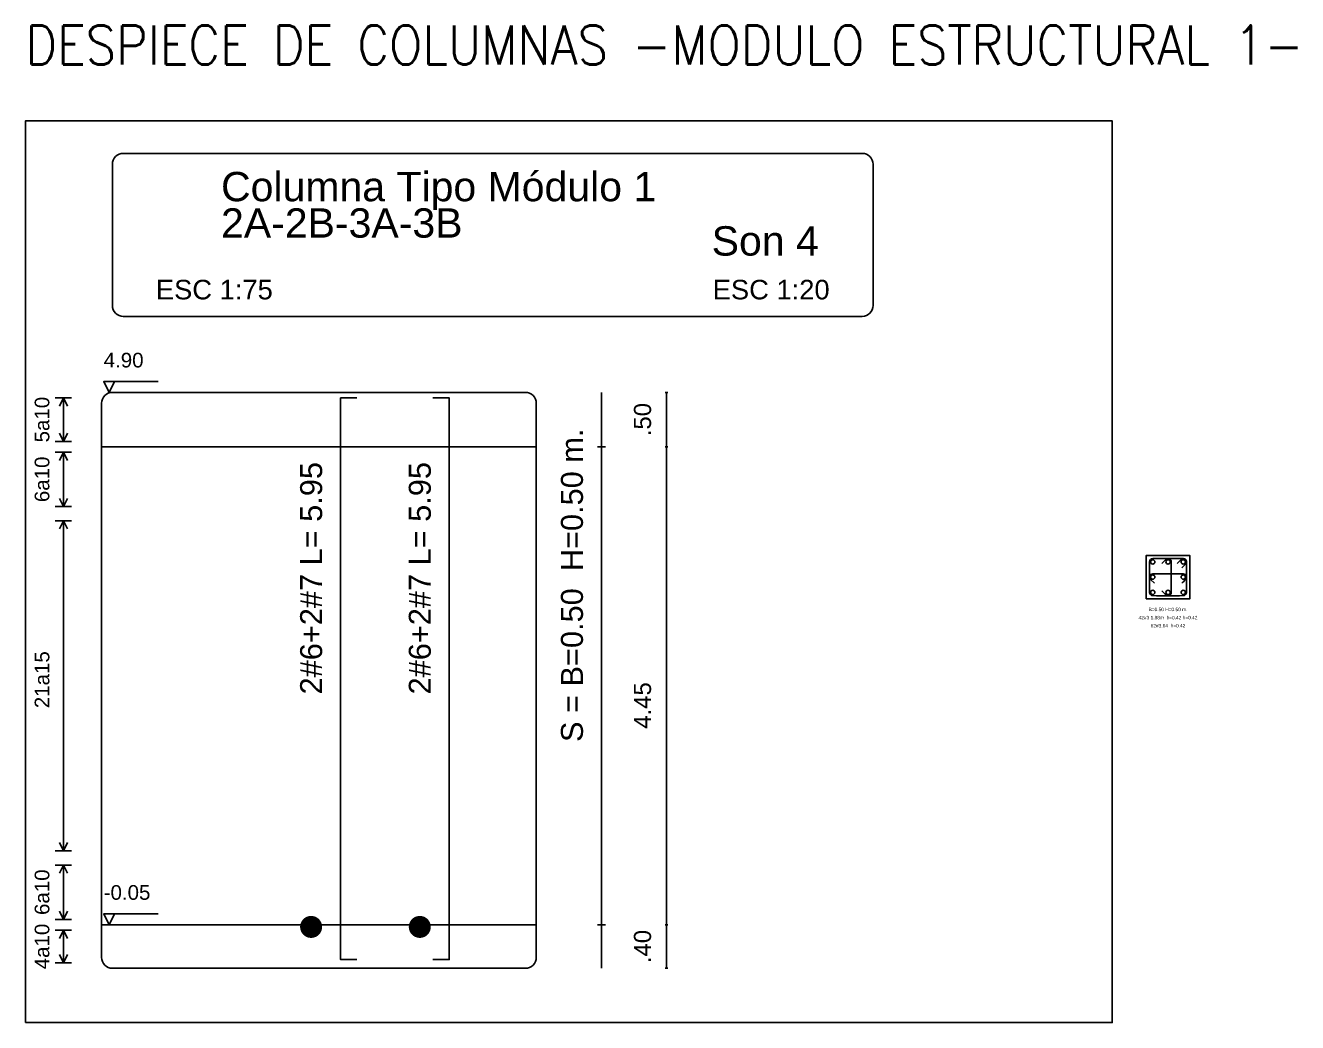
# Model space of a CAD drawing. Header units: feet. Extents: x -398 to 164, y -304 to 319.
# Drawn here: x -291.77 to -280.07, y -209.17 to -199.99 of the extents above; entities that cross this region are included whole.
import ezdxf
from ezdxf.enums import TextEntityAlignment as Align

# ---------------------------------------------------------------- set-up
doc = ezdxf.new("R2010")
doc.units = ezdxf.units.FT
doc.header["$MEASUREMENT"] = 0
for name, color, linetype in [('ACERO', 6, 'Continuous'), ('CAJA-GEN', 4, 'Continuous'), ('CAJA-REF', 7, 'Continuous'), ('Col', 7, 'Continuous'), ('DIM', 7, 'Continuous'), ('ESTR', 7, 'Continuous'), ('L1', 7, 'Continuous'), ('NOM-DESP', 7, 'Continuous'), ('TEXTO', 7, 'Continuous'), ('TX-E', 7, 'Continuous'), ('TX-V', 3, 'Continuous')]:
    doc.layers.add(name, color=color, linetype=linetype)
doc.layers.add('TX', color=60, linetype='Continuous', lineweight=0)
doc.styles.add('D200N', font='romans.shx', dxfattribs={"width": 0.9, "height": 0.32})
doc.styles.get("Standard").update_dxf_attribs({"font": 'arial.ttf'})

msp = doc.modelspace()

# ---------------------------------------------------------------- linework, layer by layer
at = {"layer": 'ACERO'}
for points in [[(-288.7224, -208.5861), (-288.8724, -208.5861), (-288.8724, -203.4161), (-288.7224, -203.4161)], [(-288.0224, -208.5861), (-287.8724, -208.5861), (-287.8724, -203.4161), (-288.0224, -203.4161)]]:
    msp.add_lwpolyline(points, dxfattribs=at)
at = {"layer": 'CAJA-GEN'}
msp.add_lwpolyline([(-291.7724, -209.1661), (-281.7724, -209.1661), (-281.7724, -200.8661), (-291.7724, -200.8661)], close=True, dxfattribs=at)
at = {"layer": 'CAJA-REF'}
msp.add_lwpolyline([(-281.4586, -205.266), (-281.0586, -205.266), (-281.0586, -204.866), (-281.4586, -204.866)], close=True, dxfattribs=at)
at = {"layer": 'Col'}
msp.add_lwpolyline([(-290.9724, -208.6661), (-287.1724, -208.6661, 0.4142136), (-287.0724, -208.5661), (-287.0724, -203.4661, 0.4142136), (-287.1724, -203.3661), (-290.9724, -203.3661, 0.4142136), (-291.0724, -203.4661), (-291.0724, -208.5661, 0.4142136)], format="xyb", close=True, dxfattribs=at)
at = {"layer": 'DIM'}
for points in [[(-286.4724, -208.6661), (-286.4724, -203.3661)], [(-286.4349, -203.8661), (-286.5099, -203.8661)], [(-286.4349, -208.2661), (-286.5099, -208.2661)]]:
    msp.add_lwpolyline(points, dxfattribs=at)
at = {"layer": 'ESTR'}
for points in [[(-291.4974, -203.4161), (-291.3474, -203.4161)], [(-291.4599, -203.4911), (-291.4224, -203.4161), (-291.3849, -203.4911)], [(-291.4224, -203.8161), (-291.4224, -203.4161)], [(-291.4599, -203.7411), (-291.4224, -203.8161), (-291.3849, -203.7411)], [(-291.4974, -203.8161), (-291.3474, -203.8161)], [(-291.4974, -203.9161), (-291.3474, -203.9161)], [(-291.4599, -203.9911), (-291.4224, -203.9161), (-291.3849, -203.9911)], [(-291.4224, -203.9161), (-291.4224, -204.4161)], [(-291.4599, -204.3411), (-291.4224, -204.4161), (-291.3849, -204.3411)], [(-291.4974, -204.4161), (-291.3474, -204.4161)], [(-291.4974, -204.5479), (-291.3474, -204.5479)], [(-291.4599, -204.6229), (-291.4224, -204.5479), (-291.3849, -204.6229)], [(-291.4224, -207.5843), (-291.4224, -204.5479)], [(-291.4599, -207.5093), (-291.4224, -207.5843), (-291.3849, -207.5093)], [(-291.4974, -207.5843), (-291.3474, -207.5843)], [(-291.4974, -207.7161), (-291.3474, -207.7161)], [(-291.4599, -207.7911), (-291.4224, -207.7161), (-291.3849, -207.7911)], [(-291.4224, -208.2161), (-291.4224, -207.7161)], [(-291.4974, -208.2161), (-291.3474, -208.2161)], [(-291.4599, -208.1411), (-291.4224, -208.2161), (-291.3849, -208.1411)], [(-291.4974, -208.3161), (-291.3474, -208.3161)], [(-291.4599, -208.3911), (-291.4224, -208.3161), (-291.3849, -208.3911)], [(-291.4224, -208.6161), (-291.4224, -208.3161)], [(-291.4599, -208.5411), (-291.4224, -208.6161), (-291.3849, -208.5411)], [(-291.4974, -208.6161), (-291.3474, -208.6161)]]:
    msp.add_lwpolyline(points, dxfattribs=at)
for points in [[(-281.1744, -204.9401), (-281.1391, -204.9047, -0.6681796), (-281.0886, -204.9256), (-281.0886, -205.2065, -0.4142135), (-281.1182, -205.236, -0.0141818), (-281.3991, -205.236, -0.4142136), (-281.4286, -205.2065, -0.0141818), (-281.4286, -204.9256, -0.4142136), (-281.3991, -204.896), (-281.1182, -204.896, -0.6681777), (-281.0973, -204.9465), (-281.1326, -204.9818)], [(-281.3149, -204.9401), (-281.2795, -204.9047, -0.6681786), (-281.2291, -204.9256), (-281.2291, -205.2065, -0.6681786), (-281.2795, -205.2274, -0.0141818), (-281.3149, -205.192)], [(-281.3846, -205.1223), (-281.42, -205.0869, -0.6681786), (-281.3991, -205.0365), (-281.1182, -205.0365, -0.6681777), (-281.0973, -205.0869, -0.0141818), (-281.1326, -205.1223)]]:
    msp.add_lwpolyline(points, format="xyb", dxfattribs=at)
for centre in [(-281.3991, -204.9256), (-281.2586, -204.9256), (-281.1182, -204.9256), (-281.3991, -205.066), (-281.1182, -205.066), (-281.3991, -205.2065), (-281.2586, -205.2065), (-281.1182, -205.2065)]:
    msp.add_circle(centre, 0.02, dxfattribs=at)
at = {"layer": 'L1'}
for points in [[(-290.9524, -203.2661), (-291.0024, -203.3661), (-291.0524, -203.2661), (-290.5524, -203.2661)], [(-290.9524, -208.1661), (-291.0024, -208.2661), (-291.0524, -208.1661), (-290.5524, -208.1661)]]:
    msp.add_lwpolyline(points, dxfattribs=at)
at = {"layer": 'TEXTO'}
for points in [[(-291.0724, -203.8661), (-287.0724, -203.8661)], [(-291.0724, -208.2661), (-287.0724, -208.2661)]]:
    msp.add_lwpolyline(points, dxfattribs=at)
at = {"layer": 'TEXTO', "const_width": 0.1013}
for points in [[(-289.1942, -208.2857, 1), (-289.093, -208.2857, 1)], [(-288.1942, -208.2857, 1), (-288.093, -208.2857, 1)]]:
    msp.add_lwpolyline(points, format="xyb", close=True, dxfattribs=at)
at = {"layer": 'TX-E'}
for points in [[(-285.8599, -203.3661), (-285.8849, -203.3661)], [(-285.8724, -208.6661), (-285.8724, -203.3661)], [(-285.8599, -203.8661), (-285.8849, -203.8661)], [(-285.8599, -208.2661), (-285.8849, -208.2661)], [(-285.8599, -208.6661), (-285.8849, -208.6661)]]:
    msp.add_lwpolyline(points, dxfattribs=at)
at = {"layer": 'TX-V'}
msp.add_lwpolyline([(-290.8724, -202.6661), (-284.0724, -202.6661, 0.4142136), (-283.9724, -202.5661), (-283.9724, -201.2661, 0.4142136), (-284.0724, -201.1661), (-290.8724, -201.1661, 0.4142136), (-290.9724, -201.2661), (-290.9724, -202.5661, 0.4142136)], format="xyb", close=True, dxfattribs=at)

# ---------------------------------------------------------------- texts
msp.add_text('ESC 1:75', height=0.18).set_placement((-290.5724, -202.5095))
msp.add_text('ESC 1:20', height=0.18).set_placement((-284.3724, -202.5095), align=Align.RIGHT)
at = {"layer": 'ESTR'}
for s, p in [('5a10', (-291.5524, -203.6161)), ('6a10', (-291.5524, -204.1661)), ('21a15', (-291.5524, -206.0103)), ('6a10', (-291.5524, -207.9661)), ('4a10', (-291.5524, -208.4661))]:
    msp.add_text(s, height=0.135, rotation=90, dxfattribs=at).set_placement(p, align=Align.CENTER)
at = {"layer": 'NOM-DESP'}
for s, p in [('Columna Tipo Módulo 1', (-289.9724, -201.6062)), ('2A-2B-3A-3B', (-289.9724, -201.9412))]:
    msp.add_text(s, height=0.27, dxfattribs=at).set_placement(p)
at = {"layer": 'TEXTO'}
for s, p in [('4.90', (-291.0524, -203.1361)), ('-0.05', (-291.0524, -208.0361))]:
    msp.add_text(s, height=0.135, dxfattribs=at).set_placement(p)
for s, height, p in [('.50', 0.1575, (-286.0157, -203.6161)), ('S = B=0.50  H=0.50 m.', 0.2025, (-286.6423, -205.1411)), ('2#6+2#7 L= 5.95', 0.2025, (-289.0423, -205.0761)), ('2#6+2#7 L= 5.95', 0.2025, (-288.0423, -205.0761)), ('4.45', 0.1575, (-286.0157, -206.2476)), ('.40', 0.1575, (-286.0157, -208.4661))]:
    msp.add_text(s, height=height, rotation=90, dxfattribs=at).set_placement(p, align=Align.CENTER)
for s, p in [('42#3 1.88m  b=0.42 h=0.42', (-281.2586, -205.4541)), ('B=0.50 H=0.50 m.', (-281.2586, -205.3793)), ('62#3.64  h=0.42', (-281.2586, -205.5289))]:
    msp.add_text(s, height=0.0315, dxfattribs=at).set_placement(p, align=Align.CENTER)
at = {"layer": 'TX', "insert": (-291.7724, -199.9879), "char_height": 0.36, "attachment_point": 1, "style": 'D200N'}
msp.add_mtext('\\pxql;DESPIECE DE COLUMNAS -MODULO ESTRUCTURAL 1-', dxfattribs=at)
at = {"layer": 'TX-V'}
msp.add_text('Son 4', height=0.27, dxfattribs=at).set_placement((-284.4724, -202.1062), align=Align.RIGHT)

doc.saveas('drawing.dxf')
